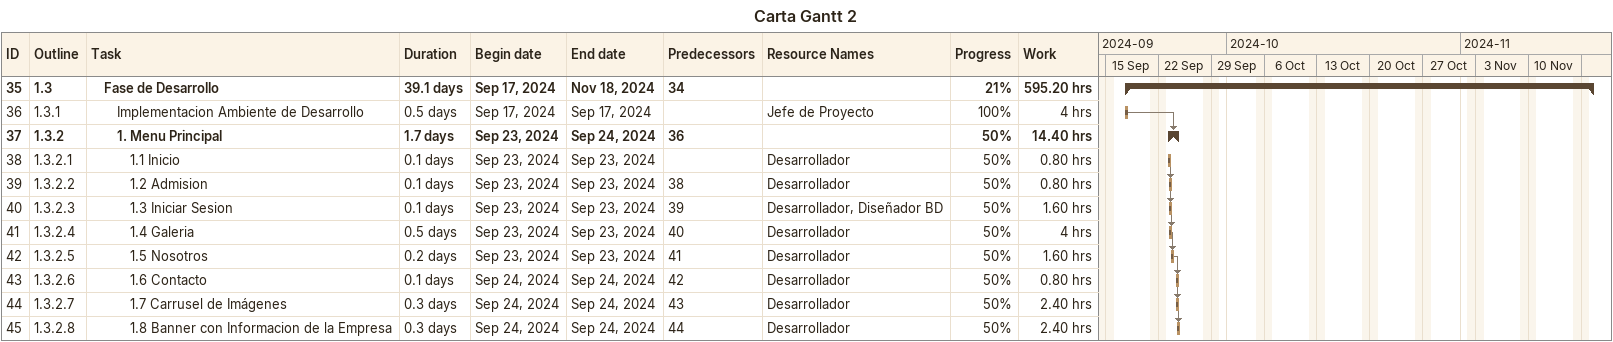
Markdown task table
Carta Gantt 2

| ID | WBS | Task | Duration | Start | Finish | Predecessors | Resources | % complete | Work (h) |
|---|---|---|---|---|---|---|---|---|---|
| 35 | 1.3 | **Fase de Desarrollo** | 39.1d | 2024-09-17 | 2024-11-18 | 34 |  | 21 | 595.20 |
| 36 | 1.3.1 | Implementacion Ambiente de Desarrollo | 0.5d | 2024-09-17 | 2024-09-17 |  | Jefe de Proyecto | 100 | 4 |
| 37 | 1.3.2 | **1. Menu Principal** | 1.7d | 2024-09-23 | 2024-09-24 | 36 |  | 50 | 14.40 |
| 38 | 1.3.2.1 | 1.1 Inicio | 0.1d | 2024-09-23 | 2024-09-23 |  | Desarrollador | 50 | 0.80 |
| 39 | 1.3.2.2 | 1.2 Admision | 0.1d | 2024-09-23 | 2024-09-23 | 38 | Desarrollador | 50 | 0.80 |
| 40 | 1.3.2.3 | 1.3 Iniciar Sesion | 0.1d | 2024-09-23 | 2024-09-23 | 39 | Desarrollador, Diseñador BD | 50 | 1.60 |
| 41 | 1.3.2.4 | 1.4 Galeria | 0.5d | 2024-09-23 | 2024-09-23 | 40 | Desarrollador | 50 | 4 |
| 42 | 1.3.2.5 | 1.5 Nosotros | 0.2d | 2024-09-23 | 2024-09-23 | 41 | Desarrollador | 50 | 1.60 |
| 43 | 1.3.2.6 | 1.6 Contacto | 0.1d | 2024-09-24 | 2024-09-24 | 42 | Desarrollador | 50 | 0.80 |
| 44 | 1.3.2.7 | 1.7 Carrusel de Imágenes | 0.3d | 2024-09-24 | 2024-09-24 | 43 | Desarrollador | 50 | 2.40 |
| 45 | 1.3.2.8 | 1.8 Banner con Informacion de la Empresa | 0.3d | 2024-09-24 | 2024-09-24 | 44 | Desarrollador | 50 | 2.40 |
